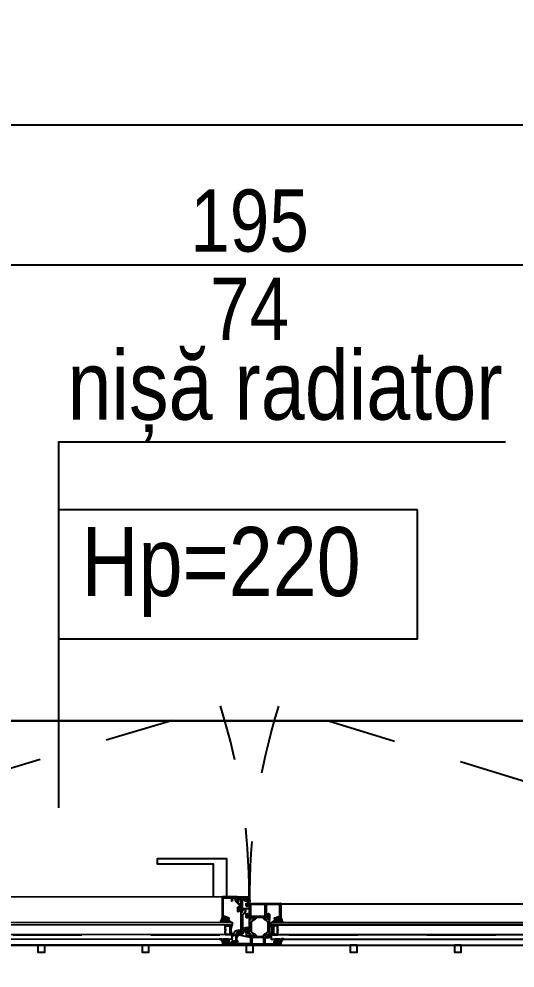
# Model space of a CAD drawing. Header units: metres. Extents: x 493 to 630, y -132 to -15.
# Drawn here: x 543.034 to 543.753, y -92.477 to -91.104 of the extents above; entities that cross this region are included whole.
import ezdxf

# ---------------------------------------------------------------- set-up
doc = ezdxf.new("R2010")
doc.units = ezdxf.units.M
doc.header["$MEASUREMENT"] = 0
doc.header["$PDMODE"] = 3
doc.linetypes.add('HIDDEN2', pattern=[0.1875, 0.125, -0.0625])
for name, color, linetype in [('a_cote_50', 9, 'Continuous'), ('a_cote_500', 9, 'Continuous'), ('a_punctat', 40, 'HIDDEN2'), ('a_sticla', 4, 'Continuous'), ('a_tamplarie_ferestre', 6, 'Continuous'), ('a_text', 7, 'Continuous'), ('a_vederi', 74, 'Continuous'), ('a_vederi subtiri', 124, 'Continuous')]:
    doc.layers.add(name, color=color, linetype=linetype)
doc.layers.add('a_suprafete', color=7, linetype='Continuous', plot=False)
doc.styles.get("Standard").update_dxf_attribs({"font": 'ARIALN.TTF'})
doc.dimstyles.new('50 cote', dxfattribs={"dimtxt": 0.09, "dimasz": 0.06, "dimexe": 0, "dimexo": 0, "dimgap": 0.018, "dimtad": 1, "dimdec": 1, "dimlfac": 100, "dimrnd": 0.5, "dimdsep": 46, "dimtxsty": 'Standard', "dimblk": 'OBLIQUE', "dimcen": 0.00045, "dimclrd": 256, "dimclrt": 4, "dimadec": 1, "dimazin": 0, "dimtfac": 1, "dimtdec": 1, "dimtix": 1, "dimtofl": 0, "dimtmove": 0, "dimatfit": 3, "dimldrblk": 'OBLIQUE', "dimfxl": 0, "dimtolj": 1, "dimtzin": 0, "dimarcsym": 0})

# ---------------------------------------------------------------- blocks, each defined once
blk = doc.blocks.new('_Oblique')
at = {"color": 0, "linetype": 'ByBlock', "lineweight": -2}
blk.add_line((-0.5, -0.5), (0.5, 0.5), dxfattribs=at)
blk = doc.blocks.new('*D237')
at = {"layer": 'a_cote_50', "lineweight": -2, "ltscale": 0.3}
blk.add_line((541.7233, -91.8694), (547.7733, -87.1194), dxfattribs=at)
at = {"layer": 'Defpoints', "color": 0, "ltscale": 0.3}
for p in [(547.7733, -87.1194), (547.7733, -87.1194), (541.7233, -91.8694)]:
    blk.add_point(p, dxfattribs=at)
at = {"layer": 'a_cote_50', "lineweight": -2, "ltscale": 0.3, "xscale": 0.06, "yscale": 0.06, "zscale": 0.06}
for p, rotation in [((547.7733, -87.1194), 38.13630808537231), ((541.7233, -91.8694), 218.1363080853723)]:
    blk.add_blockref('_Oblique', p, dxfattribs=dict(at, rotation=rotation))
at = {"layer": 'a_cote_50', "color": 4, "ltscale": 0.3, "insert": (544.7088, -89.4441), "char_height": 0.09, "attachment_point": 5, "rotation": 38.1363}
blk.add_mtext('\\A1;769', dxfattribs=at)
blk = doc.blocks.new('*D238')
at = {"layer": 'a_cote_50', "lineweight": -2, "ltscale": 0.3}
blk.add_line((542.0233, -88.0896), (547.7733, -91.9194), dxfattribs=at)
at = {"layer": 'Defpoints', "color": 0, "ltscale": 0.3}
for p in [(542.0233, -88.0896), (547.7733, -91.9194), (547.7733, -91.9194)]:
    blk.add_point(p, dxfattribs=at)
at = {"layer": 'a_cote_50', "lineweight": -2, "ltscale": 0.3, "xscale": 0.06, "yscale": 0.06, "zscale": 0.06}
for p, rotation in [((542.0233, -88.0896), 146.3339981452422), ((547.7733, -91.9194), 326.3339981452422)]:
    blk.add_blockref('_Oblique', p, dxfattribs=dict(at, rotation=rotation))
at = {"layer": 'a_cote_50', "color": 4, "ltscale": 0.3, "insert": (544.9338, -89.9513), "char_height": 0.09, "attachment_point": 5, "rotation": 326.334}
blk.add_mtext('\\A1;691', dxfattribs=at)
blk = doc.blocks.new('*D240')
at = {"layer": 'a_cote_50', "lineweight": -2, "ltscale": 0.3}
blk.add_line((544.3433, -91.4603), (542.3933, -91.4603), dxfattribs=at)
at = {"layer": 'Defpoints', "color": 0, "ltscale": 0.3}
for p in [(542.3933, -91.4603), (542.3933, -91.8694), (544.3433, -92.1194)]:
    blk.add_point(p, dxfattribs=at)
at = {"layer": 'a_cote_50', "lineweight": -2, "ltscale": 0.3, "xscale": 0.06, "yscale": 0.06, "zscale": 0.06, "rotation": 180}
blk.add_blockref('_Oblique', (542.3933, -91.4603), dxfattribs=at)
at = {"layer": 'a_cote_50', "lineweight": -2, "ltscale": 0.3, "xscale": 0.06, "yscale": 0.06, "zscale": 0.06}
blk.add_blockref('_Oblique', (544.3433, -91.4603), dxfattribs=at)
at = {"layer": 'a_cote_50', "color": 4, "ltscale": 0.3, "char_height": 0.09, "attachment_point": 5}
for s, insert in [('\\A1;195', (543.3683, -91.3963)), ('\\A1;74', (543.3683, -91.5233))]:
    blk.add_mtext(s, dxfattribs=dict(at, insert=insert))
blk = doc.blocks.new('*D257')
at = {"layer": 'a_cote_50', "lineweight": -2, "ltscale": 0.3}
blk.add_line((547.7733, -91.2574), (541.7233, -91.2574), dxfattribs=at)
at = {"layer": 'Defpoints', "color": 0, "ltscale": 0.3}
for p in [(541.7233, -91.2574), (541.7233, -91.9194), (547.7733, -91.9194)]:
    blk.add_point(p, dxfattribs=at)
at = {"layer": 'a_cote_50', "lineweight": -2, "ltscale": 0.3, "xscale": 0.06, "yscale": 0.06, "zscale": 0.06, "rotation": 180}
blk.add_blockref('_Oblique', (541.7233, -91.2574), dxfattribs=at)
at = {"layer": 'a_cote_50', "lineweight": -2, "ltscale": 0.3, "xscale": 0.06, "yscale": 0.06, "zscale": 0.06}
blk.add_blockref('_Oblique', (547.7733, -91.2574), dxfattribs=at)
at = {"layer": 'a_cote_50', "color": 4, "ltscale": 0.3, "insert": (544.7483, -91.1934), "char_height": 0.09, "attachment_point": 5}
blk.add_mtext('\\A1;605', dxfattribs=at)
blk = doc.blocks.new('__4FAFA3F2_FC5C_44BB_A64D_ECB77A95FE74_')
at = {"layer": 'a_vederi subtiri'}
for p, q in [((-125.5, 67), (-125.5, 71)), ((-125, 71), (-125, 67)), ((-125, 66.8), (-125, 70.7)), ((-124.7, 66.8), (-124.7, 70.7)), ((-124.4, 71.5), (-123.3, 71.5)), ((-124.4, 71.1), (-119, 71.1)), ((-123.3, 71.5), (-123, 71.2)), ((-123, 71.2), (-122.8, 71.5)), ((-122.8, 71.5), (-118.9, 71.5)), ((-118, 71.5), (-114.1, 71.5)), ((-117.9, 71.1), (-112.5, 71.1)), ((-114.1, 71.5), (-113.9, 71.2)), ((-113.9, 71.2), (-113.6, 71.5)), ((-113.6, 71.5), (-112.5, 71.5)), ((-112.2, 70.7), (-112.2, 66.8)), ((-111.9, 67), (-111.9, 71)), ((-111.9, 70.7), (-111.9, 66.8)), ((-111.5, 71), (-111.5, 67)), ((-125.5, 61.5), (-125.5, 67)), ((-125, 67), (-125, 66.8)), ((-124.8, 66.3), (-123.5, 64.7)), ((-123.5, 64.7), (-124.8, 66.3)), ((-123.2, 65), (-124.6, 66.5)), ((-113.9, 64.9), (-123, 64.9)), ((-123, 64.5), (-113.9, 64.5)), ((-113.9, 64.5), (-123, 64.5)), ((-112.3, 66.5), (-113.7, 65)), ((-113.4, 64.7), (-112.1, 66.3)), ((-112.1, 66.3), (-113.4, 64.7)), ((-111.9, 66.8), (-111.9, 67)), ((-111.5, 67), (-111.5, 61.5))]:
    blk.add_line(p, q, dxfattribs=at)
at = {"layer": 'a_vederi subtiri', "extrusion": (2e-16, 2e-16, -1)}
for centre, radius, start, end in [((125.2, 71), 0.221, 352.3719, 187.6281), ((124.3, 70.8), 0.708, 356.4406, 85.9313), ((124.3, 70.8), 0.368, 356.4406, 85.9313), ((118.5, 71.7), 0.787, 223.035, 316.965), ((118.5, 71.8), 0.512, 210.7555, 329.2445), ((112.6, 70.8), 0.708, 94.0687, 183.5594), ((112.6, 70.8), 0.368, 94.0687, 183.5594), ((111.7, 71), 0.221, 352.3719, 187.6281), ((125.2, 67), 0.221, 172.3719, 7.6281), ((125.2, 67), 0.221, 172.3719, 7.6281), ((118.5, 44.3), 18.6, 67.8527, 112.1473), ((124.2, 66.8), 0.808, 319.638, 0.5172), ((124.2, 66.8), 0.808, 319.638, 0.5172), ((124.3, 66.8), 0.42, 319.638, 0.5172), ((123, 65.1), 0.618, 270.773, 319.8915), ((123, 65.1), 0.618, 270.773, 319.8915), ((123, 65.2), 0.321, 270.773, 319.8915), ((113.9, 65.2), 0.321, 220.1085, 269.227), ((113.9, 65.1), 0.618, 220.1085, 269.227), ((113.9, 65.1), 0.618, 220.1085, 269.227), ((112.6, 66.8), 0.42, 179.4828, 220.362), ((112.7, 66.8), 0.808, 179.4828, 220.362), ((112.7, 66.8), 0.808, 179.4828, 220.362), ((111.7, 67), 0.221, 172.3719, 7.6281), ((111.7, 67), 0.221, 172.3719, 7.6281)]:
    blk.add_arc(centre, radius, start, end, dxfattribs=at)
blk = doc.blocks.new('erge')
at = {"layer": 'a_tamplarie_ferestre'}
for p, q in [((405.4112, 126.1442), (405.4112, 126.0942)), ((405.43, 126.1177), (405.43, 126.1226)), ((405.432, 126.1177), (405.432, 126.1226)), ((405.4619, 126.1122), (405.4619, 126.1162)), ((405.4513, 126.0599), (405.4707, 126.0599)), ((405.4528, 126.0614), (405.469, 126.0614))]:
    blk.add_line(p, q, dxfattribs=at)
at = {"layer": 'a_tamplarie_ferestre', "extrusion": (4.00051e-16, 2.00023e-16, -1)}
for points in [[(-405.4157, 126.1447), (-405.4117, 126.1447)], [(-405.4125, 126.1384), (-405.4125, 126.1424)], [(-405.4135, 126.1434), (-405.4152, 126.1434), (-405.4152, 126.1424), (-405.4157, 126.1424)], [(-405.4162, 126.1429), (-405.4162, 126.1442)], [(-405.4128, 126.114), (-405.4128, 126.1227), (-405.4128, 126.1356)], [(-405.4152, 126.1316), (-405.4128, 126.1316)], [(-405.4128, 126.1302), (-405.4148, 126.1302)], [(-405.4133, 126.1361), (-405.4145, 126.1361)], [(-405.4157, 126.1384), (-405.4152, 126.1384), (-405.4152, 126.1374), (-405.4135, 126.1374)], [(-405.415, 126.1356), (-405.415, 126.1351)], [(-405.4153, 126.1297), (-405.4153, 126.1228)], [(-405.4155, 126.1346), (-405.4157, 126.1346)], [(-405.4162, 126.1351), (-405.4162, 126.1379)], [(-405.4167, 126.1258), (-405.4167, 126.1301)], [(-405.4248, 126.1248), (-405.4248, 126.1291)], [(-405.4253, 126.1296), (-405.426, 126.1296), (-405.4284, 126.1282)], [(-405.4301, 126.1272), (-405.4263, 126.1294)], [(-405.4128, 126.1046), (-405.4128, 126.114)], [(-405.4158, 126.1223), (-405.4162, 126.1223)], [(-405.4167, 126.1228), (-405.4167, 126.1236)], [(-405.4248, 126.1253), (-405.4172, 126.1253)], [(-405.4172, 126.1241), (-405.4226, 126.1241)], [(-405.4224, 126.1066), (-405.4254, 126.1204)], [(-405.4231, 126.1236), (-405.4231, 126.1228)], [(-405.4236, 126.1223), (-405.4243, 126.1223)], [(-405.4248, 126.1228), (-405.4248, 126.1231)], [(-405.4277, 126.1247), (-405.4249, 126.1247)], [(-405.425, 126.1233), (-405.4255, 126.1233)], [(-405.4258, 126.1231), (-405.4277, 126.1231)], [(-405.4265, 126.1215), (-405.4276, 126.1216)], [(-405.4288, 126.1151), (-405.4278, 126.1185), (-405.4275, 126.1203)], [(-405.428, 126.1234), (-405.428, 126.1244)], [(-405.4285, 126.1231), (-405.4295, 126.1231)], [(-405.4288, 126.114), (-405.4316, 126.1135)], [(-405.4291, 126.1204), (-405.4298, 126.1172)], [(-405.43, 126.1177), (-405.4581, 126.1177)], [(-405.43, 126.1177), (-405.43, 126.1152)], [(-405.431, 126.1258), (-405.4305, 126.1268)], [(-405.4547, 126.1155), (-405.432, 126.1155)], [(-405.432, 126.1152), (-405.432, 126.1155)], [(-405.4561, 126.114), (-405.4556, 126.1149)], [(-405.4562, 126.114), (-405.4557, 126.1149)], [(-405.4603, 126.1114), (-405.4567, 126.1135)], [(-405.4604, 126.1113), (-405.4568, 126.1134)], [(-405.4586, 126.1172), (-405.4586, 126.1163)], [(-405.4587, 126.1164), (-405.4587, 126.1174)], [(-405.4588, 126.1162), (-405.4588, 126.1162)], [(-405.459, 126.1177), (-405.4608, 126.1177)], [(-405.4786, 126.1162), (-405.459, 126.1162)], [(-405.4593, 126.1215), (-405.4593, 126.122)], [(-405.4598, 126.1225), (-405.4653, 126.1225)], [(-405.4608, 126.121), (-405.4598, 126.121)], [(-405.4613, 126.1182), (-405.4613, 126.1205)], [(-405.4628, 126.12), (-405.4628, 126.1187)], [(-405.4637, 126.1162), (-405.4637, 126.1055)], [(-405.4663, 126.1215), (-405.4663, 126.121), (-405.4638, 126.121)], [(-405.4638, 126.1177), (-405.4708, 126.1177)], [(-405.4718, 126.1177), (-405.4783, 126.1177)], [(-405.4783, 126.121), (-405.4763, 126.121), (-405.4763, 126.1216), (-405.4774, 126.1227), (-405.4808, 126.1227), (-405.4808, 126.1061)], [(-405.4766, 126.1125), (-405.4766, 126.1153)], [(-405.4776, 126.1153), (-405.4776, 126.115)], [(-405.4781, 126.1145), (-405.4786, 126.1145)], [(-405.4793, 126.1187), (-405.4793, 126.12)], [(-405.4244, 126.1059), (-405.4229, 126.1059)], [(-405.4258, 126.1097), (-405.4249, 126.1063)], [(-405.4304, 126.1109), (-405.4291, 126.1104), (-405.4268, 126.1104)], [(-405.4317, 126.1063), (-405.4303, 126.1079)], [(-405.4304, 126.1084), (-405.431, 126.1085), (-405.431, 126.1104)], [(-405.4316, 126.1101), (-405.4315, 126.108)], [(-405.4316, 126.1076), (-405.4322, 126.107)], [(-405.4327, 126.107), (-405.4333, 126.1076)], [(-405.4331, 126.1132), (-405.4352, 126.1129)], [(-405.4334, 126.108), (-405.4332, 126.1101)], [(-405.4346, 126.1079), (-405.4332, 126.1063)], [(-405.4338, 126.1104), (-405.4338, 126.1085), (-405.4345, 126.1084)], [(-405.4364, 126.1104), (-405.4351, 126.1104), (-405.4347, 126.1108)], [(-405.4364, 126.1114), (-405.4364, 126.1104)], [(-405.4584, 126.1125), (-405.4608, 126.1111), (-405.4615, 126.1111)], [(-405.4796, 126.1055), (-405.4766, 126.1055), (-405.4766, 126.1075)], [(-405.4786, 126.113), (-405.4776, 126.113), (-405.4776, 126.112), (-405.4771, 126.112)], [(-405.4771, 126.108), (-405.4776, 126.108), (-405.4776, 126.107), (-405.4786, 126.107)], [(-405.4796, 126.108), (-405.4796, 126.112)]]:
    blk.add_lwpolyline(points, dxfattribs=at)
at = {"layer": 'a_tamplarie_ferestre', "extrusion": (3.00051e-16, 2.00018e-16, -1)}
for points in [[(-405.4132, 126.1397), (-405.4132, 126.1413)], [(-405.4133, 126.1417), (-405.4144, 126.1427)], [(-405.4168, 126.1413), (-405.4149, 126.1413)], [(-405.4152, 126.1421), (-405.4165, 126.1421)], [(-405.4165, 126.1431), (-405.4165, 126.145), (-405.4156, 126.145)], [(-405.416, 126.1454), (-405.4169, 126.1455)], [(-405.4192, 126.1444), (-405.4185, 126.1438)], [(-405.4189, 126.1429), (-405.4196, 126.1429)], [(-405.419, 126.1475), (-405.4191, 126.1485)], [(-405.4197, 126.1421), (-405.419, 126.1419)], [(-405.419, 126.1411), (-405.4197, 126.1409)], [(-405.42, 126.1485), (-405.42, 126.1461)], [(-405.4144, 126.1383), (-405.4133, 126.1393)], [(-405.4144, 126.1408), (-405.4144, 126.1402)], [(-405.4149, 126.1397), (-405.4168, 126.1397)], [(-405.4165, 126.1389), (-405.4152, 126.1389)], [(-405.4165, 126.1358), (-405.4165, 126.1379)], [(-405.4198, 126.1362), (-405.4188, 126.1355), (-405.4168, 126.1355)], [(-405.4173, 126.1402), (-405.4173, 126.1408)], [(-405.4197, 126.1401), (-405.419, 126.1399)], [(-405.419, 126.1391), (-405.4197, 126.1389)], [(-405.4197, 126.1381), (-405.419, 126.1379)], [(-405.419, 126.1371), (-405.4197, 126.1369)]]:
    blk.add_lwpolyline(points, dxfattribs=at)
at = {"layer": 'a_tamplarie_ferestre'}
for points in [[(405.4444, 126.1462), (405.4439, 126.1462)], [(405.4439, 126.1441), (405.4439, 126.1462)], [(405.4439, 126.1462), (405.4444, 126.1462)], [(405.4474, 126.1391), (405.4474, 126.1431)], [(405.4474, 126.1431), (405.4474, 126.1391)], [(405.4482, 126.1457), (405.4502, 126.1452)], [(405.4485, 126.1431), (405.4485, 126.1409)], [(405.4498, 126.1433), (405.4489, 126.1434)], [(405.4504, 126.1449), (405.4501, 126.1435)], [(405.4457, 126.1364), (405.4472, 126.1385)], [(405.4472, 126.1385), (405.4457, 126.1364)], [(405.4487, 126.1406), (405.4497, 126.1402)], [(405.4499, 126.1399), (405.4499, 126.1397)], [(405.4439, 126.0607), (405.4439, 126.0587)], [(405.4444, 126.0586), (405.4439, 126.0586)], [(405.4439, 126.0586), (405.4444, 126.0586)], [(405.4457, 126.0684), (405.4472, 126.0664)], [(405.4472, 126.0664), (405.4457, 126.0684)], [(405.4474, 126.0658), (405.4474, 126.0617)], [(405.4474, 126.0617), (405.4474, 126.0658)], [(405.4482, 126.0591), (405.4502, 126.0596)], [(405.4485, 126.0618), (405.4485, 126.064)], [(405.4487, 126.0642), (405.4497, 126.0646)], [(405.4498, 126.0616), (405.4489, 126.0615)], [(405.4499, 126.0649), (405.4499, 126.0651)], [(405.4504, 126.0599), (405.4501, 126.0613)]]:
    blk.add_lwpolyline(points, dxfattribs=at)
at = {"layer": 'a_tamplarie_ferestre', "extrusion": (6.00039e-16, 4.00035e-16, -1)}
for points in [[(-405.4488, 126.1425), (-405.4488, 126.1415)], [(-405.4503, 126.143), (-405.4493, 126.143)], [(-405.4493, 126.141), (-405.4501, 126.141)], [(-405.4501, 126.1353), (-405.4523, 126.1413)], [(-405.4508, 126.1445), (-405.4508, 126.1435)], [(-405.4803, 126.145), (-405.4513, 126.145)], [(-405.4523, 126.1414), (-405.4523, 126.143)], [(-405.4528, 126.1435), (-405.4778, 126.1435)], [(-405.4793, 126.1419), (-405.4789, 126.1322)], [(-405.4798, 126.1236), (-405.4798, 126.1235), (-405.4808, 126.1235), (-405.4808, 126.1445)], [(-405.4506, 126.1403), (-405.4489, 126.1356)], [(-405.4493, 126.135), (-405.4497, 126.135)], [(-405.4753, 126.1302), (-405.4759, 126.1299), (-405.4759, 126.1305), (-405.4783, 126.1305)], [(-405.4784, 126.1318), (-405.4755, 126.1318)], [(-405.4788, 126.13), (-405.4788, 126.1264)], [(-405.4678, 126.1199), (-405.4656, 126.1199)], [(-405.4656, 126.1194), (-405.4667, 126.1194)], [(-405.4674, 126.119), (-405.4707, 126.119)], [(-405.4748, 126.1261), (-405.4692, 126.1204)], [(-405.4704, 126.1198), (-405.4734, 126.1228)], [(-405.4708, 126.1191), (-405.4704, 126.1195)], [(-405.4742, 126.1225), (-405.4743, 126.1212)], [(-405.4748, 126.1208), (-405.4758, 126.1208)], [(-405.4759, 126.1209), (-405.4756, 126.1237)], [(-405.4782, 126.1259), (-405.4763, 126.1265)], [(-405.4769, 126.1248), (-405.4795, 126.1241)]]:
    blk.add_lwpolyline(points, dxfattribs=at)
at = {"layer": 'a_tamplarie_ferestre', "extrusion": (2.00051e-16, 2.00012e-16, -1)}
for points in [[(-405.4127, 126.1016), (-405.4127, 126.0854)], [(-405.4214, 126.1021), (-405.4132, 126.1021)], [(-405.4141, 126.1035), (-405.4212, 126.1035)], [(-405.4217, 126.104), (-405.4217, 126.105)], [(-405.4219, 126.0854), (-405.4219, 126.1016)], [(-405.4222, 126.1055), (-405.4236, 126.1055)], [(-405.4236, 126.1038), (-405.4236, 126.0995)], [(-405.4237, 126.0999), (-405.4237, 126.1033)], [(-405.4265, 126.1039), (-405.4238, 126.1039)], [(-405.4239, 126.1053), (-405.4244, 126.1053)], [(-405.4241, 126.099), (-405.4248, 126.099), (-405.4272, 126.1003)], [(-405.4242, 126.1038), (-405.4266, 126.1038)], [(-405.4246, 126.1055), (-405.4265, 126.1055)], [(-405.4288, 126.1013), (-405.4252, 126.0992)], [(-405.4268, 126.1052), (-405.4268, 126.1042)], [(-405.4269, 126.1041), (-405.4269, 126.105)], [(-405.4274, 126.1055), (-405.4283, 126.1055), (-405.4283, 126.1098)], [(-405.4288, 126.1103), (-405.4297, 126.1103)], [(-405.4299, 126.1027), (-405.4294, 126.1019)], [(-405.4306, 126.1095), (-405.4308, 126.1088), (-405.4298, 126.1088), (-405.4298, 126.1065)], [(-405.4308, 126.1055), (-405.4338, 126.1055)], [(-405.444, 126.1033), (-405.4308, 126.1033)], [(-405.4348, 126.1065), (-405.4348, 126.1088), (-405.4338, 126.1088), (-405.434, 126.1095)], [(-405.435, 126.1103), (-405.4358, 126.1103)], [(-405.4363, 126.1098), (-405.4363, 126.1055), (-405.4474, 126.1055)], [(-405.4454, 126.1019), (-405.4449, 126.1027)], [(-405.4496, 126.0992), (-405.446, 126.1013)], [(-405.4474, 126.1002), (-405.4473, 126.1002)], [(-405.4475, 126.1003), (-405.4499, 126.099), (-405.4506, 126.099)], [(-405.4479, 126.105), (-405.4479, 126.1041)], [(-405.448, 126.1042), (-405.448, 126.1052)], [(-405.4482, 126.1038), (-405.4506, 126.1038)], [(-405.4483, 126.1055), (-405.4501, 126.1055)], [(-405.451, 126.1039), (-405.4483, 126.1039)], [(-405.4504, 126.1053), (-405.4509, 126.1053)], [(-405.4514, 126.1058), (-405.4514, 126.1088), (-405.4506, 126.1088), (-405.4506, 126.1098)], [(-405.4511, 126.1103), (-405.4556, 126.1103)], [(-405.4511, 126.0995), (-405.4511, 126.1038)], [(-405.4511, 126.1033), (-405.4511, 126.0999)], [(-405.4528, 126.1035), (-405.4528, 126.0835)], [(-405.4531, 126.1078), (-405.4531, 126.1065)], [(-405.469, 126.104), (-405.4533, 126.104)], [(-405.4566, 126.1093), (-405.4566, 126.1088), (-405.4541, 126.1088)], [(-405.4541, 126.1055), (-405.4611, 126.1055)], [(-405.4621, 126.1055), (-405.4681, 126.1055)], [(-405.4681, 126.1088), (-405.4666, 126.1088), (-405.4666, 126.1094), (-405.4677, 126.1105), (-405.4711, 126.1105), (-405.4712, 126.0604)], [(-405.4691, 126.1065), (-405.4691, 126.1078)], [(-405.4695, 126.0835), (-405.4695, 126.1035)], [(-405.4758, 126.1052), (-405.4724, 126.1058)], [(-405.473, 126.1067), (-405.4747, 126.1117)], [(-405.4752, 126.1105), (-405.4738, 126.1065)], [(-405.4738, 126.1064), (-405.475, 126.1061)], [(-405.4752, 126.1063), (-405.4752, 126.1078)], [(-405.4762, 126.1107), (-405.4754, 126.1107)], [(-405.4757, 126.1125), (-405.476, 126.1125)], [(-405.4757, 126.1083), (-405.4762, 126.1083)], [(-405.4763, 126.1122), (-405.4763, 126.1113)], [(-405.4763, 126.1084), (-405.4763, 126.1106)], [(-405.4763, 126.1076), (-405.4763, 126.1057)], [(-405.4765, 126.1112), (-405.4776, 126.1112)], [(-405.4776, 126.1078), (-405.4765, 126.1078)], [(-405.477, 126.1103), (-405.477, 126.1087)], [(-405.4782, 126.1107), (-405.4774, 126.1107)], [(-405.4774, 126.1083), (-405.4782, 126.1083)], [(-405.4778, 126.1113), (-405.4779, 126.1121)], [(-405.478, 126.1068), (-405.4778, 126.1076)], [(-405.4782, 126.1122), (-405.479, 126.1114)], [(-405.479, 126.1076), (-405.4783, 126.1067)], [(-405.4784, 126.1085), (-405.4784, 126.1105)], [(-405.4792, 126.1107), (-405.4792, 126.1083)], [(-405.4236, 126.0955), (-405.4236, 126.0867)], [(-405.4511, 126.0867), (-405.4511, 126.0954)], [(-405.4129, 126.0825), (-405.4129, 126.069)], [(-405.4132, 126.0849), (-405.4214, 126.0849)], [(-405.4211, 126.0835), (-405.4139, 126.0835)], [(-405.4216, 126.0772), (-405.4216, 126.083)], [(-405.4236, 126.0767), (-405.4221, 126.0767)], [(-405.4236, 126.0827), (-405.4236, 126.0784)], [(-405.4237, 126.0822), (-405.4237, 126.0788)], [(-405.4238, 126.0782), (-405.4265, 126.0782)], [(-405.4244, 126.0769), (-405.4239, 126.0769)], [(-405.4272, 126.0818), (-405.4248, 126.0832), (-405.4241, 126.0832)], [(-405.4242, 126.0783), (-405.4266, 126.0783)], [(-405.4265, 126.0767), (-405.4246, 126.0767)], [(-405.4288, 126.0808), (-405.4252, 126.0829)], [(-405.4268, 126.0779), (-405.4268, 126.077)], [(-405.4269, 126.078), (-405.4269, 126.0772)], [(-405.4274, 126.0767), (-405.4474, 126.0767)], [(-405.4299, 126.0794), (-405.4294, 126.0802)], [(-405.444, 126.0789), (-405.4308, 126.0789)], [(-405.4454, 126.0802), (-405.4449, 126.0794)], [(-405.4496, 126.0829), (-405.446, 126.0808)], [(-405.4506, 126.0832), (-405.4499, 126.0832), (-405.4476, 126.0818)], [(-405.4479, 126.0772), (-405.4479, 126.078)], [(-405.448, 126.077), (-405.448, 126.0779)], [(-405.4482, 126.0783), (-405.4506, 126.0783)], [(-405.4483, 126.0782), (-405.451, 126.0782)], [(-405.4501, 126.0767), (-405.4483, 126.0767)], [(-405.4509, 126.0769), (-405.4504, 126.0769)], [(-405.4511, 126.0784), (-405.4511, 126.0827)], [(-405.4511, 126.0788), (-405.4511, 126.0822)], [(-405.4556, 126.0767), (-405.4511, 126.0767)], [(-405.4531, 126.0805), (-405.4531, 126.0792)], [(-405.4533, 126.083), (-405.469, 126.083)], [(-405.4611, 126.0815), (-405.4541, 126.0815)], [(-405.4541, 126.0782), (-405.4566, 126.0782), (-405.4566, 126.0777)], [(-405.4684, 126.0815), (-405.4621, 126.0815)], [(-405.4695, 126.0619), (-405.4694, 126.0805)]]:
    blk.add_lwpolyline(points, dxfattribs=at)
at = {"layer": 'a_tamplarie_ferestre', "extrusion": (-1.5e-15, -8.75965e-20, -1)}
blk.add_lwpolyline([(-405.4112, 126.0604), (-405.4112, 126.0942)], dxfattribs=at)
at = {"layer": 'a_tamplarie_ferestre', "extrusion": (4.00051e-16, -2.00023e-16, -1)}
for points in [[(-405.4157, 126.0602), (-405.4117, 126.0602)], [(-405.4125, 126.0665), (-405.4125, 126.0625)], [(-405.4133, 126.0688), (-405.4145, 126.0688)], [(-405.4157, 126.0665), (-405.4152, 126.0665), (-405.4152, 126.0675), (-405.4135, 126.0675)], [(-405.4135, 126.0615), (-405.4152, 126.0615), (-405.4152, 126.0625), (-405.4157, 126.0625)], [(-405.415, 126.0693), (-405.415, 126.0698)], [(-405.4155, 126.0703), (-405.4157, 126.0703)], [(-405.4162, 126.0698), (-405.4162, 126.067)], [(-405.4162, 126.062), (-405.4162, 126.0607)]]:
    blk.add_lwpolyline(points, dxfattribs=at)
at = {"layer": 'a_tamplarie_ferestre', "extrusion": (3.00051e-16, -2.00018e-16, -1)}
for points in [[(-405.4132, 126.0651), (-405.4132, 126.0635)], [(-405.4144, 126.0665), (-405.4133, 126.0655)], [(-405.4133, 126.0631), (-405.4144, 126.0621)], [(-405.4144, 126.064), (-405.4144, 126.0646)], [(-405.4149, 126.0651), (-405.4168, 126.0651)], [(-405.4168, 126.0635), (-405.4149, 126.0635)], [(-405.4165, 126.0659), (-405.4152, 126.0659)], [(-405.4152, 126.0627), (-405.4165, 126.0627)], [(-405.4165, 126.0617), (-405.4165, 126.0598), (-405.4156, 126.0598)], [(-405.416, 126.0594), (-405.4169, 126.0593)], [(-405.4165, 126.069), (-405.4165, 126.0669)], [(-405.4198, 126.0687), (-405.4188, 126.0693), (-405.4168, 126.0693)], [(-405.4173, 126.0646), (-405.4173, 126.064)], [(-405.4192, 126.0604), (-405.4185, 126.061)], [(-405.4189, 126.0619), (-405.4196, 126.0619)], [(-405.419, 126.0677), (-405.4197, 126.0679)], [(-405.4197, 126.0667), (-405.419, 126.0669)], [(-405.419, 126.0657), (-405.4197, 126.0659)], [(-405.4197, 126.0647), (-405.419, 126.0649)], [(-405.419, 126.0637), (-405.4197, 126.0639)], [(-405.4197, 126.0627), (-405.419, 126.0629)], [(-405.42, 126.0563), (-405.42, 126.0587)], [(-405.419, 126.0574), (-405.4191, 126.0563)]]:
    blk.add_lwpolyline(points, dxfattribs=at)
at = {"layer": 'a_tamplarie_ferestre', "extrusion": (6.00039e-16, -4.00035e-16, -1)}
for points in [[(-405.4488, 126.0624), (-405.4488, 126.0634)], [(-405.4506, 126.0645), (-405.4489, 126.0692)], [(-405.4493, 126.0699), (-405.4497, 126.0699)], [(-405.4493, 126.0639), (-405.4501, 126.0639)], [(-405.4503, 126.0619), (-405.4493, 126.0619)], [(-405.4501, 126.0695), (-405.4523, 126.0636)], [(-405.4508, 126.0604), (-405.4508, 126.0614)], [(-405.4523, 126.0634), (-405.4523, 126.0619)]]:
    blk.add_lwpolyline(points, dxfattribs=at)
at = {"layer": 'a_tamplarie_ferestre'}
for centre, radius, start, end in [((405.4117, 126.1442), 0.0005, 90.0033, 180.0033), ((405.4149, 126.1408), 0.0005, 90.0238, 179.9829), ((405.4152, 126.1424), 0.0003, 170.2637, 270.0033), ((405.4157, 126.1442), 0.0005, 0.0033, 90.0033), ((405.4157, 126.1429), 0.0005, 270.0033, 0.0033), ((405.4165, 126.1426), 0.0005, 270.06, 89.9467), ((405.4168, 126.1408), 0.0005, 0.0197, 89.987), ((405.4168, 126.1477), 0.00225, 274.6022, 353.2816), ((405.4189, 126.1434), 0.0005, 132.0413, 269.9455), ((405.4192, 126.1415), 0.0004, 110.9687, 249.0379), ((405.4443, 126.1452), 0.001, 27.7236, 87.2783), ((405.4488, 126.1475), 0.004, 207.7236, 240.6747), ((405.4494, 126.1506), 0.00508, 226.4446, 257.1515), ((405.4464, 126.1431), 0.001, 0.0033, 68.6069), ((405.4488, 126.1431), 0.0003, 82.7957, 180.0033), ((405.4488, 126.1409), 0.0003, 180.0033, 250.0035), ((405.4493, 126.1425), 0.0005, 90.0038, 180.0026), ((405.4493, 126.1415), 0.0005, 180.0042, 270.0025), ((405.4513, 126.1445), 0.0005, 90.0043, 180.0022), ((405.4518, 126.1414), 0.0005, 339.9931, 0.0033), ((405.4803, 126.1445), 0.0005, 0.0037, 90.0031), ((405.4149, 126.1402), 0.0005, 180.023, 269.9837), ((405.4152, 126.1386), 0.0003, 90.0033, 189.7413), ((405.4155, 126.1351), 0.0005, 180.0033, 270.0033), ((405.4152, 126.1301), 0.0015, 0.0033, 90.0033), ((405.4157, 126.1379), 0.0005, 0.0033, 90.0033), ((405.4157, 126.1351), 0.0005, 270.0033, 0.0033), ((405.4165, 126.1384), 0.0005, 270.0599, 89.9468), ((405.4168, 126.1402), 0.0005, 270.003, 0.0037), ((405.4192, 126.1395), 0.0004, 110.9687, 249.0379), ((405.4192, 126.1375), 0.0004, 110.9687, 249.0379), ((405.4258, 126.1285), 0.001, 60.0034, 180.0033), ((405.4296, 126.1263), 0.001, 28.2899, 60.0034), ((405.4506, 126.1328), 0.0061, 143.7002, 176.6058), ((405.4599, 126.1263), 0.0163, 133.5545, 153.264), ((405.4462, 126.1397), 0.000476, 308.5719, 72.0873), ((405.4464, 126.1391), 0.001, 322.9879, 0.0033), ((405.4493, 126.1355), 0.0005, 159.9919, 270.0033), ((405.4497, 126.1355), 0.0005, 270.0033, 339.9931), ((405.4757, 126.131), 0.000809, 98.8227, 244.9064), ((405.4158, 126.1228), 0.0005, 180.0033, 270.0033), ((405.4162, 126.1228), 0.0005, 270.0033, 0.0033), ((405.4236, 126.1228), 0.0005, 180.0165, 269.9902), ((405.4243, 126.1228), 0.0005, 270.0033, 0.0033), ((405.4271, 126.1202), 0.000372, 8.7572, 186.3386), ((405.4277, 126.1244), 0.0003, 0.0033, 90.0033), ((405.4277, 126.1234), 0.0003, 270.0033, 0.0033), ((405.4285, 126.1236), 0.0005, 180.0033, 270.0061), ((405.429, 126.115), 0.001, 165.0044, 260.001), ((405.431, 126.1152), 0.001, 180.0033, 0.0033), ((405.4275, 126.123), 0.00452, 355.0023, 39.2002), ((405.4324, 126.1139), 0.000971, 204.0093, 315.9974), ((405.4547, 126.1145), 0.001, 29.3097, 90.0033), ((405.4608, 126.1205), 0.0005, 0.0073, 89.999), ((405.4608, 126.1182), 0.0005, 270.0142, 359.9925), ((405.4638, 126.12), 0.001, 90.013, 179.9936), ((405.4638, 126.1187), 0.001, 180.0144, 269.994), ((405.4656, 126.1196), 0.00025, 86.4479, 273.5587), ((405.4674, 126.1193), 0.000319, 210.7572, 271.0396), ((405.4707, 126.1191), 0.0001, 270.0033, 47.8593), ((405.4713, 126.1182), 0.000725, 226.3992, 313.6075), ((405.4748, 126.1213), 0.0005, 185.0031, 270.0032), ((405.4759, 126.125), 0.0015, 75.0035, 135.0041), ((405.4758, 126.1209), 0.0001, 270.0033, 5.0567), ((405.4781, 126.115), 0.0005, 180.0177, 269.989), ((405.4783, 126.12), 0.001, 359.9943, 90.0124), ((405.4783, 126.1187), 0.001, 269.998, 0.0105), ((405.4786, 126.115), 0.0005, 269.988, 0.0152), ((405.4794, 126.1236), 0.000477, 357.834, 77.1757), ((405.4132, 126.1016), 0.0005, 90.0033, 180.0033), ((405.4143, 126.105), 0.00159, 193.7952, 261.7812), ((405.4212, 126.104), 0.0005, 270.0033, 0.0033), ((405.4214, 126.1016), 0.0005, 0.0033, 90.0033), ((405.4239, 126.1055), 0.000279, 196.4232, 271.1679), ((405.4238, 126.1038), 0.00012, 90.0033, 180.0033), ((405.4244, 126.1055), 0.000279, 268.8405, 343.5788), ((405.4268, 126.1094), 0.001, 90.0041, 165.0017), ((405.4266, 126.1041), 0.0003, 270.0058, 0.0058), ((405.4308, 126.1065), 0.001, 180.0014, 270.0048), ((405.4308, 126.1023), 0.001, 90.0058, 150.6995), ((405.4305, 126.1104), 0.0005, 0.0024, 112.5045), ((405.432, 126.108), 0.0005, 174.8969, 225.0528), ((405.4324, 126.1101), 0.0008, 0.0033, 180.0033), ((405.4324, 126.1073), 0.000348, 224.7305, 315.2762), ((405.4329, 126.108), 0.0005, 314.954, 5.1093), ((405.4343, 126.1104), 0.0005, 45.0031, 180.004), ((405.4338, 126.1065), 0.001, 270.0101, 359.997), ((405.444, 126.1023), 0.001, 29.3122, 90.0058), ((405.4482, 126.1041), 0.0003, 180.0058, 270.0058), ((405.4504, 126.1055), 0.000279, 196.4279, 271.1662), ((405.4509, 126.1055), 0.000279, 268.8388, 343.5835), ((405.451, 126.1038), 0.00012, 0.0032, 90.0033), ((405.4511, 126.1058), 0.0003, 270.029, 359.9742), ((405.4533, 126.1035), 0.0005, 90.0037, 180.003), ((405.4541, 126.1078), 0.001, 90.0084, 179.9983), ((405.4541, 126.1065), 0.001, 180.0067, 270), ((405.4616, 126.106), 0.000725, 226.3918, 313.6149), ((405.4681, 126.1078), 0.001, 0.0083, 89.998), ((405.4681, 126.1065), 0.001, 270.006, 0.0002), ((405.469, 126.1035), 0.0005, 0.0037, 90.003), ((405.4728, 126.1073), 0.000686, 143.8621, 269.519), ((405.4728, 126.1067), 0.00015, 262.5073, 340.9871), ((405.4738, 126.1065), 0.0001, 159.6912, 259.6811), ((405.475, 126.1063), 0.0002, 268.1384, 0.0043), ((405.4754, 126.1105), 0.0002, 90.0058, 164.3147), ((405.4762, 126.1106), 0.0001, 0.0048, 90.0019), ((405.4762, 126.1084), 0.0001, 269.9952, 0.0121), ((405.4765, 126.1113), 0.00015, 179.9984, 270.0083), ((405.4765, 126.1076), 0.00015, 89.9994, 180.0073), ((405.4774, 126.1103), 0.0004, 90.0046, 180.0013), ((405.4774, 126.1087), 0.0004, 180.0029, 270.0044), ((405.4776, 126.1114), 0.0002, 270.0059, 345.001), ((405.4776, 126.1076), 0.0002, 15.0062, 90.0006), ((405.4782, 126.1105), 0.0002, 0.002, 90.0038), ((405.4782, 126.1085), 0.0002, 270.0031, 0.0036), ((405.4786, 126.112), 0.001, 359.9963, 90.0086), ((405.4786, 126.108), 0.001, 269.9973, 0.0094), ((405.4241, 126.0995), 0.0005, 180.0033, 270.0033), ((405.4241, 126.0955), 0.0005, 107.7503, 180.0033), ((405.4241, 126.0867), 0.0005, 180.0033, 252.2563), ((405.4506, 126.0995), 0.0005, 270.0027, 0.0048), ((405.4506, 126.0954), 0.0005, 0.0033, 72.7138), ((405.4506, 126.0867), 0.0005, 286.9577, 0.0033), ((405.4132, 126.0854), 0.0005, 180.0033, 270.0033), ((405.4139, 126.0825), 0.001, 90.0045, 180.0022), ((405.4211, 126.083), 0.0005, 0.0029, 90.0038), ((405.4214, 126.0854), 0.0005, 270.0033, 0.0033), ((405.4241, 126.0827), 0.0005, 90.0033, 180.0033), ((405.4238, 126.0784), 0.00012, 180.0033, 270.0033), ((405.4239, 126.0766), 0.000279, 88.8388, 163.5835), ((405.4246, 126.0821), 0.001, 57.2763, 171.8217), ((405.4242, 126.0788), 0.0005, 180.003, 270.0036), ((405.4244, 126.0766), 0.000279, 16.4279, 91.1662), ((405.4274, 126.0772), 0.0005, 180.003, 270.0037), ((405.4281, 126.0795), 0.0015, 27.9976, 60.0033), ((405.4467, 126.0795), 0.0015, 120.0033, 152.0091), ((405.4474, 126.0772), 0.0005, 270.003, 0.0037), ((405.4501, 126.0821), 0.001, 8.185, 122.7304), ((405.4504, 126.0766), 0.000279, 88.8405, 163.5788), ((405.4506, 126.0827), 0.0005, 0.0019, 90.0039), ((405.4506, 126.0788), 0.000505, 270.5703, 0.5709), ((405.4509, 126.0766), 0.000279, 16.4232, 91.1679), ((405.451, 126.0784), 0.00012, 270.0033, 0.0034), ((405.4533, 126.0835), 0.0005, 180.0037, 270.003), ((405.4541, 126.0805), 0.001, 90.0016, 180.0051), ((405.4541, 126.0792), 0.001, 180.0045, 270.0023), ((405.4616, 126.0809), 0.000725, 46.3992, 133.6075), ((405.4684, 126.0805), 0.001, 0.0037, 90.003), ((405.469, 126.0835), 0.0005, 270.0037, 0.003), ((405.4117, 126.0607), 0.0005, 179.9967, 269.9967), ((405.4149, 126.0646), 0.0005, 90.0163, 179.977), ((405.4149, 126.064), 0.0005, 180.0171, 269.9762), ((405.4152, 126.0662), 0.0003, 170.2587, 269.9967), ((405.4152, 126.0624), 0.0003, 89.9967, 189.7363), ((405.4155, 126.0698), 0.0005, 89.9967, 179.9967), ((405.4157, 126.0698), 0.0005, 359.9967, 89.9967), ((405.4157, 126.067), 0.0005, 269.9967, 359.9967), ((405.4157, 126.062), 0.0005, 359.9967, 89.9967), ((405.4157, 126.0607), 0.0005, 269.9967, 359.9967), ((405.4165, 126.0664), 0.0005, 270.0532, 89.9401), ((405.4165, 126.0622), 0.0005, 270.0533, 89.94), ((405.4168, 126.0646), 0.0005, 359.9963, 89.997), ((405.4168, 126.064), 0.0005, 270.013, 359.9803), ((405.4168, 126.0571), 0.00225, 6.7184, 85.3978), ((405.4189, 126.0614), 0.0005, 90.0545, 227.9587), ((405.4192, 126.0673), 0.0004, 110.9621, 249.0313), ((405.4192, 126.0653), 0.0004, 110.9621, 249.0313), ((405.4192, 126.0633), 0.0004, 110.9621, 249.0313), ((405.4443, 126.0596), 0.001, 272.7217, 332.2764), ((405.4506, 126.0721), 0.0061, 183.3942, 216.2998), ((405.4488, 126.0573), 0.004, 119.3253, 152.2764), ((405.4599, 126.0786), 0.0163, 206.736, 226.4455), ((405.4494, 126.0542), 0.00508, 102.8485, 133.5554), ((405.4462, 126.0651), 0.000476, 287.9127, 51.4281), ((405.4464, 126.0617), 0.001, 291.3931, 359.9967), ((405.4464, 126.0658), 0.001, 359.9967, 37.0121), ((405.4488, 126.064), 0.0003, 109.9965, 179.9967), ((405.4488, 126.0618), 0.0003, 179.9967, 277.2043), ((405.4493, 126.0694), 0.0005, 89.9967, 200.0081), ((405.4493, 126.0634), 0.0005, 89.9975, 179.9958), ((405.4493, 126.0624), 0.0005, 179.9974, 269.9962), ((405.4497, 126.0694), 0.0005, 20.0069, 89.9967), ((405.4513, 126.0604), 0.0005, 179.9978, 269.9957), ((405.4518, 126.0634), 0.0005, 359.9967, 20.0069), ((405.4707, 126.0604), 0.0005, 266.969, 3.943)]:
    blk.add_arc(centre, radius, start, end, dxfattribs=at)
at = {"layer": 'a_tamplarie_ferestre', "extrusion": (4.00051e-16, 2.00023e-16, -1)}
for centre, radius, start, end in [((-405.4135, 126.1424), 0.001, 359.9967, 89.9967), ((-405.4135, 126.1384), 0.001, 269.9967, 359.9967), ((-405.4133, 126.1356), 0.0005, 359.9967, 89.9967), ((-405.4145, 126.1356), 0.0005, 89.9967, 179.9967), ((-405.4148, 126.1297), 0.0005, 89.9967, 179.9967), ((-405.4253, 126.1291), 0.0005, 359.9967, 89.9967), ((-405.4172, 126.1258), 0.0005, 269.9703, 0.016), ((-405.4172, 126.1236), 0.0005, 359.9967, 89.9967), ((-405.4226, 126.1236), 0.0005, 89.968, 180.0253), ((-405.4249, 126.1248), 0.00012, 269.9967, 359.9967), ((-405.425, 126.123), 0.000279, 16.4165, 91.1612), ((-405.4269, 126.1201), 0.0015, 12.498, 72.4962), ((-405.4255, 126.123), 0.000279, 88.8338, 163.5721), ((-405.4181, 126.1153), 0.00989, 150.6391, 180.5813), ((-405.4277, 126.1201), 0.0015, 87.4969, 167.4964), ((-405.4291, 126.1152), 0.0003, 214.8262, 337.4968), ((-405.4269, 126.1167), 0.003, 170.6533, 214.8262), ((-405.4295, 126.1226), 0.0005, 89.9939, 179.9967), ((-405.4574, 126.1148), 0.0015, 299.9967, 330.6903), ((-405.4575, 126.1147), 0.0015, 299.9967, 330.6903), ((-405.4581, 126.1172), 0.0005, 89.9967, 179.9967), ((-405.459, 126.1174), 0.0003, 359.9967, 89.9967), ((-405.4598, 126.122), 0.0005, 359.9935, 89.9976), ((-405.4598, 126.1215), 0.0005, 269.9992, 359.9941), ((-405.4653, 126.1215), 0.001, 89.9814, 180.0084), ((-405.4771, 126.1153), 0.0005, 359.9967, 179.9967), ((-405.4229, 126.1064), 0.0005, 269.9986, 22.4944), ((-405.4244, 126.1064), 0.0005, 194.9966, 269.9967), ((-405.4305, 126.1081), 0.0003, 318.3507, 74.996), ((-405.4324, 126.1069), 0.001, 220.9064, 319.0869), ((-405.4344, 126.1081), 0.0003, 105.0064, 221.6359), ((-405.4349, 126.1114), 0.0015, 99.9975, 179.9956), ((-405.4583, 126.1124), 0.000138, 25.1545, 119.9967), ((-405.4609, 126.1122), 0.001, 179.9967, 299.9967), ((-405.4771, 126.1125), 0.0005, 270.0098, 359.9835), ((-405.4771, 126.1075), 0.0005, 0.0117, 89.9851), ((-405.4796, 126.107), 0.0015, 216.8404, 270.0005)]:
    blk.add_arc(centre, radius, start, end, dxfattribs=at)
at = {"layer": 'a_tamplarie_ferestre', "extrusion": (3.00051e-16, 2.00018e-16, -1)}
for centre, radius, start, end in [((-405.4137, 126.1413), 0.0005, 359.9967, 44.9965), ((-405.4146, 126.1425), 0.0003, 45.1063, 189.7363), ((-405.416, 126.145), 0.000399, 359.9014, 90.092), ((-405.4195, 126.1485), 0.000426, 359.1238, 179.7929), ((-405.4176, 126.1461), 0.0024, 179.9967, 227.3231), ((-405.4196, 126.1425), 0.0004, 89.9967, 249.0313), ((-405.4196, 126.1405), 0.0004, 110.9621, 249.0313), ((-405.4137, 126.1397), 0.0005, 314.9968, 359.9967), ((-405.4146, 126.1385), 0.0003, 170.2587, 314.8853), ((-405.4168, 126.1358), 0.000299, 269.7663, 0.227), ((-405.4196, 126.1385), 0.0004, 110.9621, 249.0313), ((-405.4196, 126.1365), 0.0004, 110.9621, 236.8219)]:
    blk.add_arc(centre, radius, start, end, dxfattribs=at)
at = {"layer": 'a_tamplarie_ferestre', "extrusion": (6.27398e-20, 3.66748e-24, -1)}
for centre, radius, start, end in [((-405.4451, 126.1461), 0.00116, 4.5282, 134.4274), ((-405.445, 126.1461), 0.00116, 1.7489, 4.5282), ((-405.4469, 126.1441), 0.003, 347.9828, 0.0135), ((-405.4481, 126.1439), 0.00413, 294.1131, 353.6398), ((-405.4443, 126.1452), 0.001, 92.7217, 152.2764), ((-405.4488, 126.1475), 0.004, 299.3253, 332.2764), ((-405.4464, 126.1431), 0.001, 111.3931, 179.9967), ((-405.4498, 126.1435), 0.0003, 190.9907, 278.1146), ((-405.4501, 126.1449), 0.0003, 102.7619, 192.3531), ((-405.4509, 126.1339), 0.00699, 359.664, 51.4281), ((-405.4446, 126.1338), 0.000698, 276.4492, 0.3942), ((-405.4506, 126.1328), 0.0061, 3.3942, 36.2998), ((-405.4446, 126.1338), 0.000698, 196.9378, 276.4492), ((-405.4464, 126.1391), 0.001, 179.9967, 217.0121), ((-405.4382, 126.1489), 0.015, 219.0049, 226.2248), ((-405.4496, 126.1399), 0.0003, 109.9841, 179.9967), ((-405.4496, 126.1397), 0.0003, 179.9967, 219.0049)]:
    blk.add_arc(centre, radius, start, end, dxfattribs=at)
at = {"layer": 'a_tamplarie_ferestre', "extrusion": (6.00039e-16, 4.00035e-16, -1)}
for centre, radius, start, end in [((-405.4501, 126.1405), 0.0005, 90.0395, 199.9351), ((-405.4503, 126.1435), 0.0005, 179.9964, 269.9969), ((-405.4528, 126.143), 0.0005, 359.9975, 89.9958), ((-405.4778, 126.142), 0.0015, 90.0105, 182.4524), ((-405.4783, 126.13), 0.0005, 89.9963, 179.9968), ((-405.4784, 126.1323), 0.0005, 182.4485, 269.9967), ((-405.4667, 126.1189), 0.0005, 89.9966, 149.2428), ((-405.4678, 126.1219), 0.002, 224.9967, 269.9967), ((-405.4705, 126.1196), 0.0002, 300.0058, 44.9864), ((-405.4737, 126.1224), 0.0005, 44.9966, 174.998), ((-405.4766, 126.1238), 0.001, 354.9966, 104.9968), ((-405.4783, 126.1264), 0.0005, 179.9995, 284.996)]:
    blk.add_arc(centre, radius, start, end, dxfattribs=at)
at = {"layer": 'a_tamplarie_ferestre', "extrusion": (4.00074e-16, -1.99977e-16, -1)}
blk.add_arc((-405.4589, 126.1163), 0.000205, 240.9283, 11.6065, dxfattribs=at)
at = {"layer": 'a_tamplarie_ferestre', "extrusion": (2.00051e-16, 2.00012e-16, -1)}
for centre, radius, start, end in [((-405.4222, 126.105), 0.0005, 359.9967, 89.9967), ((-405.4242, 126.1033), 0.0005, 359.9939, 89.9945), ((-405.4246, 126.1), 0.001, 237.2672, 351.8126), ((-405.4225, 126.1007), 0.005, 185.6192, 252.2497), ((-405.4265, 126.1052), 0.0003, 89.9967, 179.9967), ((-405.4265, 126.1042), 0.0003, 179.9967, 269.9967), ((-405.4274, 126.105), 0.0005, 359.9942, 89.9942), ((-405.4273, 126.1002), 0.000138, 59.9967, 185.6192), ((-405.4288, 126.1098), 0.0005, 359.9992, 89.9933), ((-405.4281, 126.1026), 0.0015, 207.9884, 239.9942), ((-405.4297, 126.1093), 0.001, 90.0419, 164.9339), ((-405.435, 126.1093), 0.001, 15.0477, 89.9615), ((-405.4358, 126.1098), 0.0005, 89.9992, 179.995), ((-405.4467, 126.1026), 0.0015, 299.9942, 331.9999), ((-405.4475, 126.1002), 0.000139, 3.3835, 114.0569), ((-405.4474, 126.105), 0.0005, 89.9942, 179.9942), ((-405.4523, 126.1006), 0.00492, 287.2862, 355.2598), ((-405.4483, 126.1052), 0.0003, 359.9967, 89.9967), ((-405.4483, 126.1042), 0.0003, 269.9967, 359.9967), ((-405.4501, 126.1), 0.001, 188.1758, 302.7212), ((-405.4511, 126.1098), 0.0005, 359.9931, 89.9993), ((-405.4506, 126.1033), 0.0005, 89.9939, 179.9945), ((-405.4556, 126.1093), 0.001, 90.0017, 179.9916), ((-405.4728, 126.1073), 0.0015, 285.7036, 35.0842), ((-405.4719, 126.1079), 0.0004, 35.0847, 215.0847), ((-405.4757, 126.1115), 0.001, 14.9556, 89.9972), ((-405.4757, 126.1078), 0.000498, 359.7419, 90.1893), ((-405.4758, 126.1057), 0.0005, 179.9964, 279.9302), ((-405.476, 126.1122), 0.0003, 90.0006, 179.9935), ((-405.4781, 126.1121), 0.0002, 14.9864, 135.0041), ((-405.4782, 126.1069), 0.0002, 219.9989, 344.9952), ((-405.4782, 126.1107), 0.001, 136.8781, 179.9967), ((-405.4782, 126.1083), 0.001, 179.9967, 217.8245), ((-405.4225, 126.0814), 0.005, 107.7437, 174.3741), ((-405.4522, 126.0815), 0.00488, 4.3363, 73.0423), ((-405.4221, 126.0772), 0.0005, 269.9951, 359.9982), ((-405.4265, 126.0779), 0.0003, 89.9967, 179.9967), ((-405.4265, 126.077), 0.0003, 179.9967, 269.9967), ((-405.4266, 126.078), 0.0003, 89.9967, 179.9967), ((-405.4273, 126.0819), 0.000138, 174.3741, 299.9967), ((-405.4308, 126.0799), 0.001, 269.9967, 329.9968), ((-405.444, 126.0799), 0.001, 209.9965, 269.9966), ((-405.4475, 126.0819), 0.000137, 239.9967, 4.3363), ((-405.4482, 126.078), 0.0003, 359.9967, 89.9967), ((-405.4483, 126.0779), 0.0003, 359.9967, 89.9967), ((-405.4483, 126.077), 0.0003, 269.9967, 359.9967), ((-405.4556, 126.0777), 0.001, 179.9986, 269.9947)]:
    blk.add_arc(centre, radius, start, end, dxfattribs=at)
at = {"layer": 'a_tamplarie_ferestre', "extrusion": (4.00051e-16, -2.00023e-16, -1)}
for centre, radius, start, end in [((-405.4135, 126.0665), 0.001, 0.0033, 90.0033), ((-405.4135, 126.0625), 0.001, 270.0033, 0.0033), ((-405.4133, 126.0693), 0.0005, 270.0033, 323.1921), ((-405.4145, 126.0693), 0.0005, 180.0033, 270.0033)]:
    blk.add_arc(centre, radius, start, end, dxfattribs=at)
at = {"layer": 'a_tamplarie_ferestre', "extrusion": (3.00051e-16, -2.00018e-16, -1)}
for centre, radius, start, end in [((-405.4137, 126.0651), 0.0005, 0.0033, 45.0032), ((-405.4137, 126.0635), 0.0005, 315.0035, 0.0033), ((-405.4146, 126.0663), 0.0003, 45.1147, 189.7413), ((-405.4146, 126.0623), 0.0003, 170.2637, 314.8937), ((-405.416, 126.0598), 0.000399, 269.908, 0.0986), ((-405.4168, 126.069), 0.000299, 359.773, 90.2337), ((-405.4176, 126.0587), 0.0024, 132.6769, 180.0033), ((-405.4196, 126.0623), 0.0004, 110.9687, 270.0033), ((-405.4196, 126.0683), 0.0004, 123.1781, 249.0379), ((-405.4196, 126.0663), 0.0004, 110.9687, 249.0379), ((-405.4196, 126.0643), 0.0004, 110.9687, 249.0379), ((-405.4195, 126.0563), 0.000426, 180.2071, 0.8762)]:
    blk.add_arc(centre, radius, start, end, dxfattribs=at)
at = {"layer": 'a_tamplarie_ferestre', "extrusion": (6.27398e-20, -3.66748e-24, -1)}
for centre, radius, start, end in [((-405.4446, 126.071), 0.000698, 359.6058, 83.5508), ((-405.4509, 126.071), 0.00699, 308.5719, 0.336), ((-405.4469, 126.0607), 0.003, 359.9865, 12.0172), ((-405.445, 126.0587), 0.00116, 355.4718, 358.2511), ((-405.445, 126.0587), 0.00116, 225.5726, 355.4718), ((-405.4481, 126.0609), 0.00413, 6.3602, 65.8869), ((-405.4443, 126.0596), 0.001, 207.7236, 267.2783), ((-405.4446, 126.071), 0.000698, 83.5508, 163.0622), ((-405.4506, 126.0721), 0.0061, 323.7002, 356.6058), ((-405.4488, 126.0573), 0.004, 27.7236, 60.6747), ((-405.4464, 126.0617), 0.001, 180.0033, 248.6069), ((-405.4464, 126.0658), 0.001, 142.9879, 180.0033), ((-405.4382, 126.0559), 0.015, 133.7752, 140.9951), ((-405.4496, 126.0649), 0.0003, 180.0033, 250.0159), ((-405.4498, 126.0613), 0.0003, 81.8854, 169.0093), ((-405.4496, 126.0651), 0.0003, 140.9951, 180.0033), ((-405.4501, 126.0599), 0.0003, 167.6469, 257.2381)]:
    blk.add_arc(centre, radius, start, end, dxfattribs=at)
at = {"layer": 'a_tamplarie_ferestre', "extrusion": (6.00039e-16, -4.00035e-16, -1)}
for centre, start, end in [((-405.4501, 126.0644), 160.0649, 269.9605), ((-405.4503, 126.0614), 90.0031, 180.0036), ((-405.4528, 126.0619), 270.0042, 0.0025)]:
    blk.add_arc(centre, 0.0005, start, end, dxfattribs=at)
at = {"layer": 'a_tamplarie_ferestre', "extrusion": (-6.00039e-16, -4.00035e-16, -1)}
blk.add_arc((-405.469, 126.0619), 0.0005, 179.9975, 269.9958, dxfattribs=at)
blk = doc.blocks.new('tampalrie subsol')
at = {"layer": 'a_punctat', "ltscale": 0.5}
for p, q in [((542.3936, -92.3737), (543.3261, -92.0981)), ((544.3431, -92.3844), (543.4105, -92.0981))]:
    blk.add_line(p, q, dxfattribs=at)
blk.add_lwpolyline([(543.3261, -92.0981, -0.078449), (543.3677, -92.3747)], format="xyb", dxfattribs=at)
blk.add_arc((544.2957, -92.3749), 0.9275, 162.6471, 180.5842, dxfattribs=at)
at = {"layer": 'a_sticla'}
for points in [[(542.4636, -92.4107), (543.3432, -92.4114), (543.3432, -92.4154), (542.4636, -92.4147)], [(542.4636, -92.4347), (543.3432, -92.4354), (543.3432, -92.4294), (542.4636, -92.4287)], [(544.2772, -92.4294), (543.3994, -92.4293), (543.3994, -92.4353), (544.2772, -92.4354)]]:
    blk.add_lwpolyline(points, close=True, dxfattribs=at)
blk.add_lwpolyline([(544.2772, -92.4154), (543.3994, -92.4153), (543.3994, -92.4113), (544.2772, -92.4114)], dxfattribs=at)
at = {"layer": 'a_vederi subtiri'}
blk.add_line((543.4133, -92.4443), (544.2634, -92.4444), dxfattribs=at)
for points in [[(542.4537, -92.3737), (543.3352, -92.3745), (543.3352, -92.3194), (543.2345, -92.3194), (543.2345, -92.3267), (543.3156, -92.3267), (543.3156, -92.3744)], [(543.4128, -92.3843), (544.2638, -92.3844)], [(543.3287, -92.4444), (542.4232, -92.4437)]]:
    blk.add_lwpolyline(points, dxfattribs=at)
at = {"yscale": 0.001000000000008328, "zscale": 0.001000000000008328}
for p, xscale, rotation in [((543.4047, -92.3039), 0.001000000000008328, 90.00334593920645), ((543.3379, -92.3039), -0.001000000000008328, 270.0033459392066)]:
    blk.add_blockref('__4FAFA3F2_FC5C_44BB_A64D_ECB77A95FE74_', p, dxfattribs=dict(at, xscale=xscale, rotation=rotation))
at = {"layer": 'a_cote_50', "rotation": 90}
blk.add_blockref('erge', (669.4738, -497.8551), dxfattribs=at)

msp = doc.modelspace()

# ---------------------------------------------------------------- linework, layer by layer
at = {"layer": 'a_cote_50', "ltscale": 0.3}
for points in [[(543.0716, -92.4444), (543.0616, -92.4444), (543.0616, -92.4544), (543.0716, -92.4544)], [(543.2225, -92.4444), (543.2125, -92.4444), (543.2125, -92.4544), (543.2225, -92.4544)], [(543.3733, -92.4444), (543.3633, -92.4444), (543.3633, -92.4544), (543.3733, -92.4544)], [(543.5241, -92.4444), (543.5141, -92.4444), (543.5141, -92.4544), (543.5241, -92.4544)], [(543.675, -92.4444), (543.665, -92.4444), (543.665, -92.4544), (543.675, -92.4544)]]:
    msp.add_lwpolyline(points, close=True, dxfattribs=at)
at = {"layer": 'a_cote_500', "ltscale": 0.3}
msp.add_lwpolyline([(543.739, -91.7165), (543.0914, -91.7165), (543.0914, -92.2454)], dxfattribs=at)
at = {"layer": 'a_punctat', "ltscale": 0.5}
msp.add_lwpolyline([(542.6253, -92.1194), (542.6253, -92.4294), (544.1153, -92.4294), (544.1153, -92.1194)], dxfattribs=at)
at = {"layer": 'a_suprafete', "ltscale": 0.3}
msp.add_lwpolyline([(541.7133, -88.7646), (541.7133, -90.2546), (541.7233, -90.2546), (541.7233, -91.8694), (542.3933, -91.8694), (542.3933, -92.1194), (544.4733, -92.1194), (544.4733, -91.6194), (545.2383, -91.6194), (545.2383, -92.0794), (547.5483, -92.0794), (547.5483, -91.9194), (547.7733, -91.9194), (547.7733, -87.1194), (541.7233, -87.1194), (541.7233, -88.0896), (542.0233, -88.0896), (542.0233, -88.7646)], close=True, dxfattribs=at)
at = {"layer": 'a_text'}
msp.add_lwpolyline([(543.6115, -91.8143), (543.0914, -91.8143), (543.0914, -92.001), (543.6115, -92.001)], close=True, dxfattribs=at)
at = {"layer": 'a_vederi', "ltscale": 0.3}
msp.add_line((544.3433, -92.1194), (542.3933, -92.1194), dxfattribs=at)
msp.add_lwpolyline([(544.3435, -92.4444), (544.3435, -92.6946), (544.3435, -92.6946), (544.3435, -92.7946), (542.3933, -92.7946), (542.3933, -92.7946), (542.3933, -92.6946), (542.3933, -92.6946), (542.3933, -92.4444)], close=True, dxfattribs=at)

# ---------------------------------------------------------------- block references
at = {"layer": 'a_tamplarie_ferestre'}
msp.add_blockref('tampalrie subsol', (0, 0), dxfattribs=at)

# ---------------------------------------------------------------- texts
at = {"layer": 'a_text', "char_height": 0.1, "width": 1.87247}
for s, insert, attachment_point in [('\\A1;nișă radiator', (543.1045, -91.7146), 7), ('\\A1;Hp=220', (543.5293, -91.9693), 9)]:
    msp.add_mtext(s, dxfattribs=dict(at, insert=insert, attachment_point=attachment_point))

# ---------------------------------------------------------------- dimensions: what is measured, and where the dimension line sits
at = {"layer": 'a_cote_50', "ltscale": 0.3}
for p1, p2, picture, middle in [((541.7233, -91.8694), (547.7733, -87.1194), '*D237', (544.7088, -89.4441)), ((542.0233, -88.0896), (547.7733, -91.9194), '*D238', (544.9338, -89.9513))]:
    dim = msp.add_aligned_dim(p1=p1, p2=p2, distance=0, dimstyle='50 cote', dxfattribs=at)
    dim.commit()
    dim.dimension.update_dxf_attribs({"geometry": picture, "text_midpoint": middle})
dim = msp.add_linear_dim(base=(541.7233, -91.2574), p1=(547.7733, -91.9194), p2=(541.7233, -91.9194), angle=180, dimstyle='50 cote', dxfattribs=at)
dim.commit()
dim.dimension.update_dxf_attribs({"geometry": '*D257', "text_midpoint": (544.7483, -91.1934)})
dim = msp.add_linear_dim(base=(542.3933, -91.4603), p1=(544.3433, -92.1194), p2=(542.3933, -91.8694), angle=180, text='<>\\X74', dimstyle='50 cote', override={"dimtmove": 1}, dxfattribs=at)
dim.commit()
dim.dimension.update_dxf_attribs({"geometry": '*D240', "text_midpoint": (543.3683, -91.4603)})

doc.saveas('drawing.dxf')
